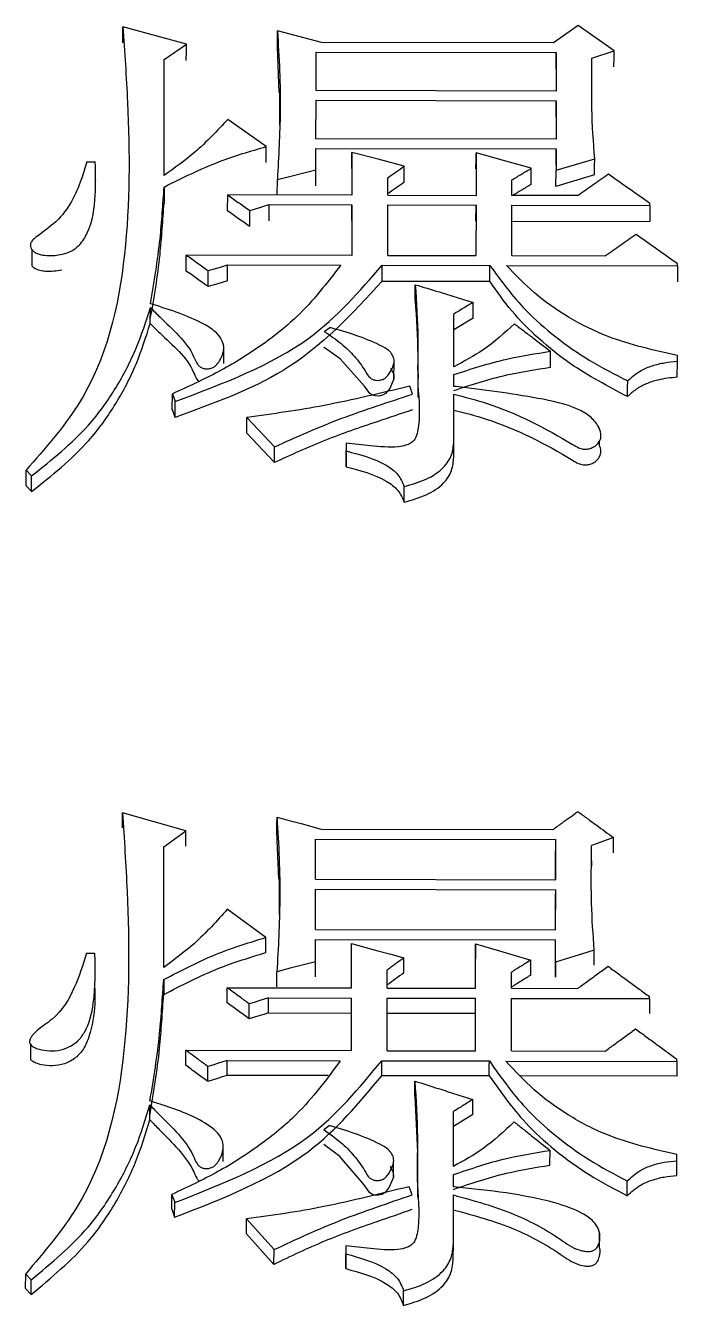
# Model space of a CAD drawing. Header units: millimetres. Extents: x 2451 to 4400, y 944 to 2322.
# Drawn here: x 2895.2 to 2897.75, y 2077.6 to 2082.62 of the extents above; entities that cross this region are included whole.
import ezdxf

# ---------------------------------------------------------------- set-up
doc = ezdxf.new("R2010")
doc.units = ezdxf.units.MM

msp = doc.modelspace()

# ---------------------------------------------------------------- linework, layer by layer
at = {"color": 7, "linetype": 'Continuous', "lineweight": 25}
for p, q in [((2895.5786, 2082.5493), (2895.5788, 2082.6132)), ((2895.8277, 2082.5448), (2895.5789, 2082.6132)), ((2896.3577, 2082.5514), (2896.1847, 2082.597)), ((2897.3637, 2082.6174), (2897.2664, 2082.5497)), ((2897.5043, 2082.5191), (2897.3637, 2082.6174)), ((2895.7411, 2082.4846), (2895.8277, 2082.5448)), ((2897.2664, 2082.5497), (2896.3577, 2082.5514)), ((2896.1915, 2082.3552), (2896.1844, 2082.5331)), ((2896.336, 2082.3626), (2896.3361, 2082.5137)), ((2896.3361, 2082.5137), (2897.2772, 2082.512)), ((2897.2772, 2082.512), (2897.2771, 2082.3609)), ((2897.4178, 2082.4891), (2897.5043, 2082.5191)), ((2895.7409, 2082.0303), (2895.7411, 2082.4846)), ((2896.1931, 2082.3563), (2896.1932, 2082.2277)), ((2897.2771, 2082.3609), (2896.336, 2082.3626)), ((2896.3359, 2082.1734), (2896.336, 2082.3248)), ((2896.336, 2082.3248), (2897.2771, 2082.3231)), ((2897.2771, 2082.3231), (2897.277, 2082.1716)), ((2896.1412, 2082.1434), (2895.9898, 2082.2498)), ((2897.277, 2082.1716), (2896.3359, 2082.1734)), ((2896.3359, 2082.1354), (2897.277, 2082.1337)), ((2896.3359, 2082.0519), (2896.3359, 2082.1354)), ((2896.4765, 2082.12), (2896.4764, 2081.9529)), ((2896.9633, 2082.1191), (2896.9632, 2081.952)), ((2897.277, 2082.1337), (2897.277, 2082.0502)), ((2897.277, 2082.0502), (2897.4284, 2082.0955)), ((2895.438, 2082.084), (2895.4705, 2082.0839)), ((2896.1844, 2082.0142), (2896.3359, 2082.0519)), ((2897.2767, 2081.9871), (2897.277, 2082.0502)), ((2895.4723, 2082.0093), (2895.4723, 2082.0096)), ((2896.1842, 2081.9534), (2896.1844, 2082.0142)), ((2896.6171, 2081.9526), (2896.6171, 2082.021)), ((2897.1038, 2081.9517), (2897.1039, 2082.0126)), ((2897.4282, 2082.0323), (2897.2767, 2081.9871)), ((2895.7409, 2081.9847), (2895.7406, 2081.9216)), ((2895.9894, 2081.8908), (2895.9897, 2081.9538)), ((2896.4764, 2081.9529), (2895.9897, 2081.9538)), ((2896.6171, 2081.9526), (2896.9632, 2081.952)), ((2897.3635, 2081.9513), (2897.1038, 2081.9517)), ((2896.0759, 2081.8299), (2896.0762, 2081.8928)), ((2896.1517, 2081.8525), (2896.1519, 2081.9155)), ((2896.1519, 2081.9155), (2896.4764, 2081.9149)), ((2896.4762, 2081.8519), (2896.4764, 2081.9149)), ((2896.4764, 2081.9149), (2896.4763, 2081.7168)), ((2896.617, 2081.9146), (2896.9632, 2081.914)), ((2896.617, 2081.7165), (2896.617, 2081.9146)), ((2896.963, 2081.851), (2896.9632, 2081.914)), ((2896.9632, 2081.914), (2896.9631, 2081.7159)), ((2897.1037, 2081.7156), (2897.1038, 2081.9137)), ((2897.1038, 2081.9137), (2897.6447, 2081.9127)), ((2897.6447, 2081.9127), (2897.6444, 2081.8498)), ((2897.6447, 2081.9127), (2897.6447, 2081.9203)), ((2897.1036, 2081.8508), (2897.6444, 2081.8498)), ((2895.2224, 2081.7393), (2895.2222, 2081.6762)), ((2895.827, 2081.6553), (2895.8273, 2081.718)), ((2896.4763, 2081.7168), (2895.8273, 2081.718)), ((2896.617, 2081.7165), (2896.9631, 2081.7159)), ((2897.1037, 2081.7156), (2897.4715, 2081.715)), ((2895.9136, 2081.5942), (2895.9138, 2081.6568)), ((2895.9893, 2081.6169), (2895.9895, 2081.6795)), ((2895.9895, 2081.6795), (2896.433, 2081.6787)), ((2896.5951, 2081.6158), (2896.5953, 2081.6784)), ((2896.5953, 2081.6784), (2897.0172, 2081.6776)), ((2897.0821, 2081.6775), (2897.7527, 2081.6763)), ((2897.7527, 2081.6763), (2897.7525, 2081.6136)), ((2897.7527, 2081.6763), (2897.7528, 2081.6839)), ((2896.5951, 2081.6158), (2897.0169, 2081.615)), ((2895.6863, 2081.4496), (2895.6866, 2081.512)), ((2896.8764, 2081.28), (2896.8765, 2081.4868)), ((2896.952, 2081.4701), (2896.8762, 2081.4245)), ((2896.3681, 2081.4189), (2896.3897, 2081.4342)), ((2895.9741, 2081.2927), (2895.9744, 2081.3552)), ((2897.2548, 2081.2784), (2897.255, 2081.3406)), ((2896.6416, 2081.2343), (2896.6419, 2081.2968)), ((2897.7523, 2081.2392), (2897.7526, 2081.3014)), ((2897.7526, 2081.3014), (2897.7526, 2081.3244)), ((2896.8763, 2081.2032), (2896.8763, 2081.2493)), ((2896.714, 2081.1727), (2896.7032, 2081.2035)), ((2895.7727, 2081.1125), (2895.7729, 2081.1745)), ((2895.7835, 2081.0818), (2895.7837, 2081.1438)), ((2896.8762, 2080.9878), (2896.8763, 2081.1725)), ((2896.065, 2081.0817), (2896.1731, 2080.966)), ((2897.4471, 2081.0325), (2897.4471, 2081.0368)), ((2896.1728, 2080.9043), (2896.0647, 2081.0198)), ((2896.876, 2080.9261), (2896.8762, 2080.9878)), ((2897.4469, 2080.9746), (2897.4469, 2080.9895)), ((2896.1728, 2080.9043), (2896.1731, 2080.966)), ((2896.4543, 2080.9808), (2896.4541, 2080.9191)), ((2896.4541, 2080.8884), (2896.4543, 2080.9501)), ((2896.4543, 2080.9808), (2896.4543, 2080.9501)), ((2896.4541, 2080.9191), (2896.4541, 2080.8884)), ((2895.1994, 2080.8136), (2895.1996, 2080.8751)), ((2895.1995, 2080.8753), (2895.2211, 2080.8521)), ((2895.2208, 2080.7905), (2895.2211, 2080.8521)), ((2895.2208, 2080.7905), (2895.1992, 2080.8137)), ((2895.5771, 2079.4721), (2895.5773, 2079.5319)), ((2895.8261, 2079.4608), (2895.5774, 2079.5319)), ((2895.7396, 2079.3981), (2895.8261, 2079.4608)), ((2896.1901, 2079.2717), (2896.1829, 2079.4553)), ((2896.3344, 2079.2712), (2896.3345, 2079.4285)), ((2896.3345, 2079.4285), (2897.2756, 2079.4267)), ((2896.3562, 2079.4677), (2897.2648, 2079.466)), ((2895.7393, 2078.9254), (2895.7396, 2079.3981)), ((2897.2755, 2079.2695), (2897.2756, 2079.4267)), ((2897.2753, 2079.2695), (2897.2754, 2079.367)), ((2897.416, 2079.3432), (2897.4158, 2079.3229)), ((2897.416, 2079.3432), (2897.4161, 2079.3591)), ((2896.192, 2079.2731), (2896.1916, 2079.1335)), ((2896.3343, 2079.0743), (2896.3344, 2079.2319)), ((2896.3344, 2079.2712), (2897.2755, 2079.2695)), ((2896.3344, 2079.2319), (2897.2755, 2079.2302)), ((2897.2754, 2079.0726), (2897.2755, 2079.2302)), ((2896.1396, 2079.0431), (2895.9882, 2079.1538)), ((2897.2752, 2079.0726), (2897.2753, 2079.1707)), ((2896.3342, 2078.948), (2896.3343, 2079.0348)), ((2896.3343, 2079.0743), (2897.2754, 2079.0726)), ((2896.3343, 2079.0348), (2897.2754, 2079.0331)), ((2897.2753, 2078.9463), (2897.2754, 2079.0331)), ((2895.4364, 2078.9812), (2895.4689, 2078.9812)), ((2896.4748, 2078.845), (2896.4749, 2079.0188)), ((2896.9617, 2079.0179), (2896.9614, 2078.9587)), ((2896.9616, 2078.8441), (2896.9617, 2079.0179)), ((2897.4266, 2078.9342), (2897.4268, 2078.9934)), ((2896.4746, 2078.845), (2896.4747, 2078.9596)), ((2896.9614, 2078.8441), (2896.9614, 2078.9587)), ((2897.2751, 2078.8872), (2897.2752, 2078.9739)), ((2897.2753, 2078.9463), (2897.2751, 2078.8872)), ((2895.4707, 2078.9027), (2895.4707, 2078.9031)), ((2895.7393, 2078.878), (2895.739, 2078.819)), ((2896.1825, 2078.8497), (2896.1828, 2078.9088)), ((2896.6154, 2078.8447), (2896.6155, 2078.9159)), ((2897.1022, 2078.8438), (2897.1022, 2078.9071)), ((2895.9878, 2078.7869), (2895.988, 2078.8459)), ((2895.988, 2078.8459), (2896.4748, 2078.845)), ((2896.6154, 2078.8447), (2896.9616, 2078.8441)), ((2897.1022, 2078.8438), (2897.3618, 2078.8433)), ((2896.0743, 2078.7235), (2896.0745, 2078.7824)), ((2896.15, 2078.7471), (2896.1503, 2078.806)), ((2896.1503, 2078.806), (2896.4748, 2078.8054)), ((2896.4745, 2078.7465), (2896.4748, 2078.8054)), ((2896.4747, 2078.5995), (2896.4748, 2078.8054)), ((2896.6153, 2078.5992), (2896.6154, 2078.8052)), ((2896.6154, 2078.8052), (2896.9616, 2078.8045)), ((2896.9613, 2078.7456), (2896.9616, 2078.8045)), ((2896.9614, 2078.5986), (2896.9616, 2078.8045)), ((2897.1021, 2078.5983), (2897.1022, 2078.8043)), ((2897.1022, 2078.8043), (2897.643, 2078.8033)), ((2897.643, 2078.8033), (2897.6428, 2078.7444)), ((2897.643, 2078.8033), (2897.6431, 2078.8112)), ((2896.15, 2078.7471), (2896.4745, 2078.7465)), ((2896.4745, 2078.5995), (2896.4745, 2078.7465)), ((2896.6152, 2078.7463), (2896.9613, 2078.7456)), ((2896.9612, 2078.5986), (2896.9613, 2078.7456)), ((2895.2169, 2078.624), (2895.2166, 2078.565)), ((2895.8254, 2078.542), (2895.8256, 2078.6006)), ((2895.8256, 2078.6006), (2896.4747, 2078.5995)), ((2896.6153, 2078.5992), (2896.9614, 2078.5986)), ((2897.1021, 2078.5983), (2897.4699, 2078.5976)), ((2895.9119, 2078.4785), (2895.9121, 2078.537)), ((2895.9876, 2078.5021), (2895.9879, 2078.5607)), ((2895.9879, 2078.5607), (2896.4313, 2078.5599)), ((2896.5934, 2078.501), (2896.5936, 2078.5596)), ((2896.5936, 2078.5596), (2897.0155, 2078.5588)), ((2897.0804, 2078.5587), (2897.7511, 2078.5574)), ((2897.7511, 2078.5574), (2897.7508, 2078.4989)), ((2897.7511, 2078.5574), (2897.7511, 2078.5654)), ((2896.3833, 2078.5014), (2895.9876, 2078.5021)), ((2897.0153, 2078.5002), (2896.5934, 2078.501)), ((2897.7508, 2078.4989), (2897.1381, 2078.5)), ((2895.6846, 2078.3282), (2895.6849, 2078.3865)), ((2896.9503, 2078.3496), (2896.8745, 2078.3021)), ((2896.8746, 2078.1455), (2896.8748, 2078.3604)), ((2896.3664, 2078.2898), (2896.388, 2078.3057)), ((2895.9724, 2078.165), (2895.9726, 2078.2235)), ((2897.2531, 2078.1503), (2897.2533, 2078.2085)), ((2897.7508, 2078.1677), (2897.7509, 2078.1917)), ((2896.6399, 2078.1045), (2896.6401, 2078.1629)), ((2897.7506, 2078.1097), (2897.7508, 2078.1677)), ((2896.8746, 2078.0656), (2896.8746, 2078.1135)), ((2897.5558, 2078.0304), (2897.5561, 2078.0884)), ((2895.7709, 2077.9779), (2895.7712, 2078.0358)), ((2896.7123, 2078.034), (2896.7015, 2078.066)), ((2896.8744, 2077.8419), (2896.8746, 2078.0335)), ((2895.7817, 2077.946), (2895.782, 2078.0039)), ((2896.0632, 2077.9394), (2896.1713, 2077.8192)), ((2896.1711, 2077.7616), (2896.063, 2077.8816)), ((2897.447, 2077.8273), (2897.4473, 2077.8853)), ((2896.4526, 2077.8346), (2896.4523, 2077.777)), ((2896.4526, 2077.8346), (2896.4525, 2077.8027)), ((2896.8742, 2077.7843), (2896.8744, 2077.8419)), ((2896.1711, 2077.7616), (2896.1713, 2077.8192)), ((2896.4523, 2077.7451), (2896.4525, 2077.8027)), ((2896.4523, 2077.777), (2896.4523, 2077.7451)), ((2895.1976, 2077.6673), (2895.1978, 2077.7248)), ((2895.1977, 2077.7249), (2895.2193, 2077.7009)), ((2895.219, 2077.6434), (2895.2193, 2077.7009)), ((2895.219, 2077.6434), (2895.1974, 2077.6674))]:
    msp.add_line(p, q, dxfattribs=at)
at = {"color": 7, "linetype": 'Continuous', "lineweight": 25, "flags": 128}
for points in [[(2896.1844, 2082.5331), (2896.1845, 2082.5689), (2896.1847, 2082.597)], [(2895.8274, 2082.4811), (2895.8276, 2082.5168), (2895.8277, 2082.5448)], [(2897.2769, 2082.4483), (2897.2771, 2082.484), (2897.2772, 2082.512)], [(2897.5041, 2082.4554), (2897.5042, 2082.4911), (2897.5043, 2082.5191)], [(2897.2768, 2082.2597), (2897.277, 2082.2952), (2897.2771, 2082.3231)], [(2896.1409, 2082.0802), (2896.1411, 2082.1118), (2896.1412, 2082.1434)], [(2896.4763, 2082.0568), (2896.4764, 2082.0922), (2896.4765, 2082.12)], [(2896.682, 2082.0665), (2896.5793, 2082.0933), (2896.4765, 2082.12)], [(2896.963, 2082.0559), (2896.9632, 2082.0913), (2896.9633, 2082.1191)], [(2897.1796, 2082.058), (2897.0714, 2082.0886), (2896.9633, 2082.1191)], [(2897.2768, 2082.0705), (2897.2769, 2082.1059), (2897.277, 2082.1337)], [(2897.4282, 2082.0323), (2897.4283, 2082.0677), (2897.4284, 2082.0955)], [(2896.3356, 2081.9888), (2896.3357, 2082.0242), (2896.3359, 2082.0519)], [(2896.6818, 2082.0034), (2896.6819, 2082.0387), (2896.682, 2082.0665)], [(2897.1794, 2081.9949), (2897.1795, 2082.0302), (2897.1796, 2082.058)], [(2896.0762, 2081.8928), (2896.0951, 2081.8984), (2896.1235, 2081.907), (2896.1519, 2081.9155)], [(2895.9138, 2081.6568), (2895.9327, 2081.6625), (2895.9611, 2081.671), (2895.9895, 2081.6795)], [(2897.0169, 2081.615), (2897.017, 2081.6358), (2897.0171, 2081.6567), (2897.0172, 2081.6776)], [(2895.9893, 2081.6169), (2895.9514, 2081.6055), (2895.9136, 2081.5942)], [(2896.7248, 2081.5393), (2896.7249, 2081.5705), (2896.7251, 2081.6018)], [(2896.952, 2081.4701), (2896.9521, 2081.5051), (2896.9522, 2081.5326)], [(2896.6278, 2081.2741), (2896.6406, 2081.2508), (2896.6414, 2081.233), (2896.6249, 2081.1951), (2896.6087, 2081.175), (2896.5967, 2081.1682), (2896.5825, 2081.165), (2896.5674, 2081.1656), (2896.5561, 2081.1693), (2896.547, 2081.1756), (2896.5264, 2081.2044), (2896.4306, 2081.3116), (2896.3685, 2081.3562), (2896.3678, 2081.3566), (2896.3678, 2081.3566)], [(2897.5576, 2081.1629), (2897.5577, 2081.18), (2897.5577, 2081.1971), (2897.5578, 2081.225)], [(2896.0647, 2081.0198), (2896.0649, 2081.0545), (2896.065, 2081.0817)], [(2896.6812, 2080.7493), (2896.6812, 2080.7667), (2896.6813, 2080.784), (2896.6814, 2080.8108)], [(2896.1829, 2079.4553), (2896.183, 2079.4888), (2896.1831, 2079.5151)], [(2896.1831, 2079.5151), (2896.2305, 2079.5021), (2896.2778, 2079.4892), (2896.3562, 2079.4677)], [(2895.8259, 2079.4011), (2895.826, 2079.4345), (2895.8261, 2079.4608)], [(2897.5028, 2079.4342), (2897.4812, 2079.4264), (2897.4595, 2079.4185), (2897.4379, 2079.4107), (2897.4162, 2079.4029)], [(2897.5025, 2079.3745), (2897.5027, 2079.4079), (2897.5028, 2079.4342)], [(2897.2754, 2079.367), (2897.2755, 2079.4005), (2897.2756, 2079.4267)], [(2897.2753, 2079.1707), (2897.2754, 2079.204), (2897.2755, 2079.2302)], [(2896.1393, 2078.9839), (2896.1395, 2079.0135), (2896.1396, 2079.0431)], [(2897.2752, 2078.9739), (2897.2753, 2079.0071), (2897.2754, 2079.0331)], [(2896.4747, 2078.9596), (2896.4748, 2078.9928), (2896.4749, 2079.0188)], [(2896.4749, 2079.0188), (2896.5777, 2078.991), (2896.629, 2078.9771), (2896.6804, 2078.9631)], [(2896.9617, 2079.0179), (2897.0557, 2078.9903), (2897.1168, 2078.9723), (2897.178, 2078.9543)], [(2897.4268, 2078.9934), (2897.3802, 2078.9789), (2897.3336, 2078.9644), (2897.2753, 2078.9463)], [(2896.3342, 2078.948), (2896.2867, 2078.9357), (2896.2347, 2078.9222), (2896.1828, 2078.9088)], [(2896.334, 2078.8889), (2896.3341, 2078.922), (2896.3342, 2078.948)], [(2896.6802, 2078.904), (2896.6803, 2078.9371), (2896.6804, 2078.9631)], [(2897.1778, 2078.8952), (2897.1779, 2078.9283), (2897.178, 2078.9543)], [(2896.1503, 2078.806), (2896.1124, 2078.7942), (2896.0935, 2078.7883), (2896.0745, 2078.7824)], [(2896.15, 2078.7471), (2896.1311, 2078.7412), (2896.1121, 2078.7353), (2896.0743, 2078.7235)], [(2895.9879, 2078.5607), (2895.95, 2078.5488), (2895.9311, 2078.5429), (2895.9121, 2078.537)], [(2897.0153, 2078.5002), (2897.0154, 2078.5197), (2897.0154, 2078.5392), (2897.0155, 2078.5588)], [(2895.9876, 2078.5021), (2895.9687, 2078.4962), (2895.9497, 2078.4903), (2895.9119, 2078.4785)], [(2896.7231, 2078.4215), (2896.7233, 2078.4507), (2896.7234, 2078.4799)], [(2896.9503, 2078.3496), (2896.9504, 2078.3823), (2896.9505, 2078.408)], [(2896.6261, 2078.1459), (2896.6389, 2078.1216), (2896.6397, 2078.1032), (2896.6231, 2078.0637), (2896.607, 2078.0428), (2896.595, 2078.0358), (2896.5808, 2078.0324), (2896.5656, 2078.0331), (2896.5544, 2078.0369), (2896.5452, 2078.0435), (2896.5247, 2078.0734), (2896.4288, 2078.1848), (2896.3668, 2078.2311), (2896.3661, 2078.2316), (2896.3661, 2078.2316)], [(2896.063, 2077.8816), (2896.0631, 2077.914), (2896.0632, 2077.9394)], [(2896.6794, 2077.6007), (2896.6794, 2077.6169), (2896.6795, 2077.6332), (2896.6796, 2077.6581)]]:
    msp.add_lwpolyline(points, dxfattribs=at)
at = {"color": 7, "linetype": 'Continuous', "lineweight": 25}
for points, knots in [([(2895.5788, 2082.6131), (2895.5855, 2082.5144), (2895.6057, 2082.2185), (2895.608, 2081.7214), (2895.4943, 2081.2093), (2895.2726, 2080.9579), (2895.1996, 2080.8752)], [0, 0, 0, 0, 0.166223, 0.49841, 0.83499, 1, 1, 1, 1]), ([(2896.1847, 2082.597), (2896.1878, 2082.5445), (2896.1942, 2082.4397), (2896.1974, 2082.2454), (2896.1894, 2082.1035), (2896.1844, 2082.0142)], [0, 0, 0, 0, 0.2709567, 0.5419545, 1, 1, 1, 1]), ([(2897.4284, 2082.0955), (2897.4237, 2082.1611), (2897.4165, 2082.2596), (2897.4166, 2082.3908), (2897.4174, 2082.4563), (2897.4178, 2082.4891)], [0, 0, 0, 0, 0.499448, 0.749701, 1, 1, 1, 1]), ([(2895.9898, 2082.2498), (2895.9488, 2082.2055), (2895.8751, 2082.126), (2895.7821, 2082.0597), (2895.7409, 2082.0303)], [0, 0, 0, 0, 0.556386, 1, 1, 1, 1]), ([(2895.7409, 2081.9847), (2895.8115, 2082.0201), (2895.9381, 2082.0836), (2896.0789, 2082.1251), (2896.1412, 2082.1434)], [0, 0, 0, 0, 0.5578886, 1, 1, 1, 1]), ([(2895.438, 2082.084), (2895.431, 2082.0609), (2895.4062, 2081.9792), (2895.3533, 2081.8693), (2895.2622, 2081.8063), (2895.2274, 2081.7797), (2895.218, 2081.768), (2895.2153, 2081.7564), (2895.2176, 2081.7458), (2895.2242, 2081.7357), (2895.2353, 2081.7267), (2895.2544, 2081.7188), (2895.291, 2081.7145), (2895.3357, 2081.718), (2895.3799, 2081.7332), (2895.4152, 2081.7618), (2895.4595, 2081.8334), (2895.4732, 2081.9464), (2895.4721, 2082.0397), (2895.4705, 2082.0835), (2895.4705, 2082.0839)], [0, 0, 0, 0, 0.080163, 0.283303, 0.376891, 0.395163, 0.410604, 0.422184, 0.433748, 0.44595, 0.459623, 0.474758, 0.501541, 0.554648, 0.589883, 0.62515, 0.685174, 0.852774, 0.998557, 1, 1, 1, 1]), ([(2896.6171, 2082.021), (2896.6279, 2082.0286), (2896.6496, 2082.0438), (2896.6712, 2082.0589), (2896.682, 2082.0665)], [0, 0, 0, 0, 0.500003, 1, 1, 1, 1]), ([(2897.1039, 2082.0126), (2897.1165, 2082.0201), (2897.1417, 2082.0353), (2897.167, 2082.0504), (2897.1796, 2082.058)], [0, 0, 0, 0, 0.500003, 1, 1, 1, 1]), ([(2896.6818, 2082.0034), (2896.6709, 2081.9958), (2896.6494, 2081.9807), (2896.6278, 2081.9656), (2896.6171, 2081.9581)], [0, 0, 0, 0, 0.501689, 1, 1, 1, 1]), ([(2897.1794, 2081.9949), (2897.1667, 2081.9873), (2897.1427, 2081.9729), (2897.1188, 2081.9586), (2897.1074, 2081.9517)], [0, 0, 0, 0, 0.526127, 1, 1, 1, 1]), ([(2897.4825, 2082.0346), (2897.4626, 2082.0208), (2897.423, 2081.993), (2897.3833, 2081.9652), (2897.3635, 2081.9513)], [0, 0, 0, 0, 0.500001, 1, 1, 1, 1]), ([(2897.6447, 2081.9203), (2897.6177, 2081.9394), (2897.5636, 2081.9775), (2897.5095, 2082.0156), (2897.4825, 2082.0346)], [0, 0, 0, 0, 0.500002, 1, 1, 1, 1]), ([(2895.6866, 2081.5273), (2895.7012, 2081.612), (2895.7217, 2081.7305), (2895.7332, 2081.8833), (2895.7383, 2081.9509), (2895.7409, 2081.9847)], [0, 0, 0, 0, 0.556742, 0.778364, 1, 1, 1, 1]), ([(2895.9897, 2081.9538), (2896.0041, 2081.9436), (2896.0329, 2081.9233), (2896.0618, 2081.9029), (2896.0762, 2081.8928)], [0, 0, 0, 0, 0.500001, 1, 1, 1, 1]), ([(2895.6863, 2081.4648), (2895.701, 2081.5496), (2895.7215, 2081.6679), (2895.7329, 2081.8205), (2895.7381, 2081.8879), (2895.7406, 2081.9216)], [0, 0, 0, 0, 0.557466, 0.778726, 1, 1, 1, 1]), ([(2896.0759, 2081.8299), (2896.0615, 2081.84), (2896.0327, 2081.8603), (2896.0038, 2081.8806), (2895.9894, 2081.8908)], [0, 0, 0, 0, 0.500001, 1, 1, 1, 1]), ([(2897.5905, 2081.7986), (2897.5707, 2081.7847), (2897.531, 2081.7568), (2897.4914, 2081.7289), (2897.4715, 2081.715)], [0, 0, 0, 0, 0.5000012, 1, 1, 1, 1]), ([(2897.7528, 2081.6839), (2897.7257, 2081.703), (2897.6716, 2081.7413), (2897.6176, 2081.7795), (2897.5905, 2081.7986)], [0, 0, 0, 0, 0.500002, 1, 1, 1, 1]), ([(2895.8273, 2081.718), (2895.8417, 2081.7078), (2895.8705, 2081.6874), (2895.8994, 2081.667), (2895.9138, 2081.6568)], [0, 0, 0, 0, 0.500001, 1, 1, 1, 1]), ([(2895.3393, 2081.6584), (2895.3182, 2081.6555), (2895.2896, 2081.6516), (2895.2531, 2081.6566), (2895.2348, 2081.6643), (2895.2243, 2081.6718), (2895.2223, 2081.6761), (2895.2222, 2081.6762)], [0, 0, 0, 0, 0.503913, 0.681951, 0.861871, 0.995799, 1, 1, 1, 1]), ([(2896.433, 2081.6787), (2896.3794, 2081.6088), (2896.2905, 2081.4928), (2896.1189, 2081.358), (2895.9551, 2081.2567), (2895.8339, 2081.202), (2895.7729, 2081.1745)], [0, 0, 0, 0, 0.333002, 0.552476, 0.774971, 1, 1, 1, 1]), ([(2895.7837, 2081.1438), (2895.9722, 2081.2147), (2896.3038, 2081.3395), (2896.5074, 2081.5763), (2896.5953, 2081.6784)], [0, 0, 0, 0, 0.568507, 1, 1, 1, 1]), ([(2895.9136, 2081.5942), (2895.8991, 2081.6044), (2895.8703, 2081.6247), (2895.8415, 2081.6451), (2895.827, 2081.6553)], [0, 0, 0, 0, 0.500001, 1, 1, 1, 1]), ([(2897.0172, 2081.6776), (2897.0617, 2081.617), (2897.1355, 2081.5166), (2897.274, 2081.3951), (2897.4071, 2081.3018), (2897.5074, 2081.2507), (2897.5578, 2081.225)], [0, 0, 0, 0, 0.333809, 0.553089, 0.775219, 1, 1, 1, 1]), ([(2897.7526, 2081.3244), (2897.6597, 2081.345), (2897.5077, 2081.3787), (2897.3236, 2081.4713), (2897.1888, 2081.5658), (2897.1175, 2081.6405), (2897.0821, 2081.6775)], [0, 0, 0, 0, 0.347456, 0.568585, 0.785979, 1, 1, 1, 1]), ([(2896.5951, 2081.6158), (2896.4776, 2081.4877), (2896.2643, 2081.2551), (2895.9326, 2081.1356), (2895.7835, 2081.0818)], [0, 0, 0, 0, 0.550322, 1, 1, 1, 1]), ([(2896.7251, 2081.6018), (2896.7299, 2081.5311), (2896.7388, 2081.4001), (2896.7302, 2081.2082), (2896.7483, 2081.0762), (2896.7276, 2081.0001), (2896.7114, 2080.9822), (2896.689, 2080.9711), (2896.6343, 2080.9615), (2896.5538, 2080.9702), (2896.4861, 2080.9774), (2896.4543, 2080.9808)], [0, 0, 0, 0, 0.256996, 0.476113, 0.695225, 0.73204, 0.752365, 0.772764, 0.805765, 0.908922, 1, 1, 1, 1]), ([(2896.7251, 2081.6018), (2896.7561, 2081.5923), (2896.8095, 2081.5761), (2896.8852, 2081.553), (2896.9299, 2081.5394), (2896.9522, 2081.5326)], [0, 0, 0, 0, 0.410416, 0.705208, 1, 1, 1, 1]), ([(2897.5576, 2081.1629), (2897.4807, 2081.2036), (2897.3547, 2081.2701), (2897.2079, 2081.3881), (2897.1008, 2081.4965), (2897.0448, 2081.5756), (2897.0169, 2081.615)], [0, 0, 0, 0, 0.346062, 0.56664, 0.784508, 1, 1, 1, 1]), ([(2896.7248, 2081.5393), (2896.7291, 2081.4686), (2896.7367, 2081.3422), (2896.7358, 2081.2153), (2896.7355, 2081.1593)], [0, 0, 0, 0, 0.559458, 1, 1, 1, 1]), ([(2895.2211, 2080.8521), (2895.3004, 2080.9157), (2895.4302, 2081.0197), (2895.5546, 2081.196), (2895.6352, 2081.351), (2895.6695, 2081.4584), (2895.6866, 2081.512)], [0, 0, 0, 0, 0.345608, 0.56562, 0.783503, 1, 1, 1, 1]), ([(2895.6866, 2081.512), (2895.6987, 2081.4998), (2895.7594, 2081.4387), (2895.8388, 2081.3705), (2895.8663, 2081.2959), (2895.8796, 2081.2801), (2895.8914, 2081.2741), (2895.9049, 2081.2716), (2895.9189, 2081.2724), (2895.9326, 2081.2768), (2895.9469, 2081.2871), (2895.9637, 2081.3119), (2895.9779, 2081.3448), (2895.9701, 2081.3834), (2895.9447, 2081.4178), (2895.8568, 2081.4738), (2895.7625, 2081.5032), (2895.6902, 2081.5261), (2895.6866, 2081.5273)], [0, 0, 0, 0, 0.066062, 0.330701, 0.377854, 0.393632, 0.409569, 0.423612, 0.439068, 0.455666, 0.47207, 0.502865, 0.57441, 0.614854, 0.665568, 0.739884, 0.987043, 1, 1, 1, 1]), ([(2896.9522, 2081.5326), (2896.9459, 2081.5288), (2896.9333, 2081.5212), (2896.9143, 2081.5097), (2896.8954, 2081.4983), (2896.8828, 2081.4907), (2896.8765, 2081.4868)], [0, 0, 0, 0, 0.25, 0.5, 0.75, 1, 1, 1, 1]), ([(2895.2208, 2080.7905), (2895.3001, 2080.854), (2895.4299, 2080.9579), (2895.5544, 2081.134), (2895.635, 2081.2888), (2895.6692, 2081.3961), (2895.6863, 2081.4496)], [0, 0, 0, 0, 0.345691, 0.565702, 0.783554, 1, 1, 1, 1]), ([(2895.6863, 2081.4496), (2895.6985, 2081.4374), (2895.7591, 2081.3762), (2895.8408, 2081.3097), (2895.8644, 2081.2352), (2895.8741, 2081.2249), (2895.8755, 2081.2234)], [0, 0, 0, 0, 0.171678, 0.859419, 0.979195, 1, 1, 1, 1]), ([(2897.1144, 2081.4481), (2897.0753, 2081.4127), (2897.0048, 2081.3489), (2896.9159, 2081.3012), (2896.8764, 2081.28)], [0, 0, 0, 0, 0.555111, 1, 1, 1, 1]), ([(2897.1144, 2081.4481), (2897.1263, 2081.439), (2897.1502, 2081.4208), (2897.1971, 2081.3849), (2897.232, 2081.3582), (2897.255, 2081.3406)], [0, 0, 0, 0, 0.254578, 0.509156, 1, 1, 1, 1]), ([(2896.3681, 2081.4189), (2896.3909, 2081.4034), (2896.4346, 2081.3736), (2896.4883, 2081.321), (2896.5233, 2081.2748), (2896.541, 2081.2407), (2896.5587, 2081.2295), (2896.5712, 2081.2266), (2896.5848, 2081.2267), (2896.5987, 2081.2301), (2896.6129, 2081.239), (2896.6271, 2081.2589), (2896.6398, 2081.282), (2896.6437, 2081.3078), (2896.636, 2081.3271), (2896.6189, 2081.3477), (2896.5696, 2081.3742), (2896.4923, 2081.4046), (2896.4241, 2081.4243), (2896.3897, 2081.4342)], [0, 0, 0, 0, 0.117405, 0.224509, 0.331508, 0.385093, 0.401497, 0.417938, 0.434588, 0.453949, 0.473457, 0.503443, 0.565755, 0.597796, 0.629831, 0.663694, 0.717988, 0.857978, 1, 1, 1, 1]), ([(2896.8763, 2081.2493), (2896.9448, 2081.2716), (2897.0674, 2081.3115), (2897.1975, 2081.3317), (2897.255, 2081.3406)], [0, 0, 0, 0, 0.55855, 1, 1, 1, 1]), ([(2897.5578, 2081.225), (2897.5744, 2081.2397), (2897.6019, 2081.2643), (2897.6543, 2081.285), (2897.7022, 2081.2972), (2897.7357, 2081.3), (2897.7526, 2081.3014)], [0, 0, 0, 0, 0.330678, 0.550991, 0.77457, 1, 1, 1, 1]), ([(2896.8761, 2081.1872), (2896.9446, 2081.2095), (2897.0671, 2081.2494), (2897.1973, 2081.2695), (2897.2548, 2081.2784)], [0, 0, 0, 0, 0.5585264, 1, 1, 1, 1]), ([(2897.7523, 2081.2392), (2897.7264, 2081.2366), (2897.6839, 2081.2323), (2897.6293, 2081.214), (2897.5885, 2081.1921), (2897.5678, 2081.1726), (2897.5576, 2081.1629)], [0, 0, 0, 0, 0.347151, 0.569168, 0.786857, 1, 1, 1, 1]), ([(2896.7032, 2081.2035), (2896.6476, 2081.1904), (2896.5364, 2081.1641), (2896.3254, 2081.117), (2896.1665, 2081.0955), (2896.065, 2081.0817)], [0, 0, 0, 0, 0.26507, 0.530167, 1, 1, 1, 1]), ([(2896.8763, 2081.1725), (2896.9189, 2081.1614), (2897.087, 2081.1178), (2897.2447, 2081.035), (2897.362, 2080.9633), (2897.3822, 2080.957), (2897.3996, 2080.9568), (2897.4158, 2080.961), (2897.4314, 2080.9694), (2897.4452, 2080.9826), (2897.4532, 2080.9997), (2897.4533, 2081.0223), (2897.4412, 2081.0525), (2897.4118, 2081.0869), (2897.3346, 2081.1315), (2897.1535, 2081.1679), (2896.99, 2081.1905), (2896.8794, 2081.2028), (2896.8763, 2081.2032)], [0, 0, 0, 0, 0.0991642, 0.3918208, 0.4130453, 0.4271989, 0.439103, 0.4509669, 0.4644718, 0.4806037, 0.4982371, 0.5146983, 0.5433978, 0.586335, 0.6292656, 0.7524944, 0.9931053, 1, 1, 1, 1]), ([(2895.7729, 2081.1745), (2895.7747, 2081.1694), (2895.7783, 2081.1591), (2895.7819, 2081.1489), (2895.7837, 2081.1438)], [0, 0, 0, 0, 0.500636, 1, 1, 1, 1]), ([(2896.1731, 2080.966), (2896.2602, 2081.005), (2896.391, 2081.0636), (2896.5751, 2081.1267), (2896.6677, 2081.1574), (2896.714, 2081.1727)], [0, 0, 0, 0, 0.499014, 0.749447, 1, 1, 1, 1]), ([(2895.7835, 2081.0818), (2895.7817, 2081.0869), (2895.7781, 2081.0972), (2895.7745, 2081.1074), (2895.7727, 2081.1125)], [0, 0, 0, 0, 0.499364, 1, 1, 1, 1]), ([(2896.7138, 2081.1108), (2896.6678, 2081.0955), (2896.5526, 2081.0573), (2896.3683, 2080.9942), (2896.2381, 2080.9343), (2896.1728, 2080.9043)], [0, 0, 0, 0, 0.248794, 0.623464, 1, 1, 1, 1]), ([(2896.8761, 2081.1105), (2896.9186, 2081.0995), (2897.0868, 2081.0559), (2897.2444, 2080.9731), (2897.3618, 2080.9016), (2897.382, 2080.8953), (2897.3995, 2080.8951), (2897.4157, 2080.8993), (2897.4313, 2080.9078), (2897.445, 2080.921), (2897.4528, 2080.938), (2897.4535, 2080.9568), (2897.4483, 2080.9683), (2897.4455, 2080.9743)], [0, 0, 0, 0, 0.18624, 0.735984, 0.775466, 0.80214, 0.824534, 0.846851, 0.872263, 0.902594, 0.935678, 0.966525, 1, 1, 1, 1]), ([(2896.6814, 2080.8108), (2896.711, 2080.8191), (2896.7692, 2080.8353), (2896.836, 2080.8791), (2896.8716, 2080.9338), (2896.8747, 2080.9699), (2896.8762, 2080.9878)], [0, 0, 0, 0, 0.291567, 0.574035, 0.788626, 1, 1, 1, 1]), ([(2896.4543, 2080.9501), (2896.5094, 2080.9355), (2896.5854, 2080.9154), (2896.6612, 2080.8595), (2896.6747, 2080.8269), (2896.6814, 2080.8108)], [0, 0, 0, 0, 0.572071, 0.789697, 1, 1, 1, 1]), ([(2896.4541, 2080.8884), (2896.5091, 2080.8738), (2896.5851, 2080.8538), (2896.6609, 2080.7979), (2896.6745, 2080.7653), (2896.6812, 2080.7493)], [0, 0, 0, 0, 0.572232, 0.789823, 1, 1, 1, 1]), ([(2896.6812, 2080.7493), (2896.7107, 2080.7576), (2896.7689, 2080.7738), (2896.8357, 2080.8175), (2896.8714, 2080.8721), (2896.8744, 2080.9082), (2896.876, 2080.9261)], [0, 0, 0, 0, 0.291715, 0.574226, 0.788746, 1, 1, 1, 1]), ([(2895.5773, 2079.5319), (2895.584, 2079.429), (2895.6041, 2079.1203), (2895.6065, 2078.6022), (2895.4915, 2078.0703), (2895.2701, 2077.8098), (2895.1978, 2077.7248)], [0, 0, 0, 0, 0.166549, 0.499386, 0.836693, 1, 1, 1, 1]), ([(2897.2648, 2079.466), (2897.2772, 2079.475), (2897.2996, 2079.4912), (2897.3321, 2079.5147), (2897.3522, 2079.5292), (2897.3622, 2079.5365)], [0, 0, 0, 0, 0.380769, 0.690384, 1, 1, 1, 1]), ([(2897.3622, 2079.5365), (2897.3746, 2079.5275), (2897.3993, 2079.5095), (2897.4461, 2079.4754), (2897.4806, 2079.4503), (2897.5028, 2079.4342)], [0, 0, 0, 0, 0.263606, 0.527212, 1, 1, 1, 1]), ([(2896.1831, 2079.5151), (2896.1863, 2079.4611), (2896.1926, 2079.353), (2896.1959, 2079.1509), (2896.1879, 2079.0026), (2896.1828, 2078.9088)], [0, 0, 0, 0, 0.268275, 0.536589, 1, 1, 1, 1]), ([(2897.4268, 2078.9934), (2897.4224, 2079.0546), (2897.4157, 2079.1464), (2897.4149, 2079.283), (2897.4157, 2079.3582), (2897.4162, 2079.4029)], [0, 0, 0, 0, 0.448128, 0.672146, 1, 1, 1, 1]), ([(2895.9882, 2079.1538), (2895.9472, 2079.1077), (2895.8735, 2079.025), (2895.7805, 2078.956), (2895.7393, 2078.9254)], [0, 0, 0, 0, 0.556386, 1, 1, 1, 1]), ([(2895.7393, 2078.878), (2895.8099, 2078.9148), (2895.9365, 2078.9809), (2896.0773, 2079.024), (2896.1396, 2079.0431)], [0, 0, 0, 0, 0.557889, 1, 1, 1, 1]), ([(2895.4364, 2078.9812), (2895.4222, 2078.9361), (2895.3938, 2078.8453), (2895.3298, 2078.7362), (2895.2504, 2078.6872), (2895.2213, 2078.6578), (2895.2132, 2078.6409), (2895.2128, 2078.6313), (2895.2163, 2078.6234), (2895.2254, 2078.615), (2895.2464, 2078.605), (2895.2808, 2078.5977), (2895.3252, 2078.5982), (2895.3679, 2078.6119), (2895.4044, 2078.6365), (2895.4457, 2078.6928), (2895.4722, 2078.8104), (2895.4713, 2078.9148), (2895.4689, 2078.9802), (2895.4689, 2078.9812)], [0, 0, 0, 0, 0.151233, 0.303883, 0.374011, 0.409204, 0.423453, 0.431523, 0.439658, 0.449578, 0.466985, 0.502292, 0.54077, 0.580871, 0.619435, 0.66251, 0.788746, 0.996839, 1, 1, 1, 1]), ([(2895.739, 2078.819), (2895.8096, 2078.8558), (2895.9362, 2078.9218), (2896.0771, 2078.9648), (2896.1393, 2078.9839)], [0, 0, 0, 0, 0.557853, 1, 1, 1, 1]), ([(2896.6804, 2078.9631), (2896.675, 2078.9592), (2896.6642, 2078.9513), (2896.6479, 2078.9395), (2896.6317, 2078.9277), (2896.6209, 2078.9198), (2896.6155, 2078.9159)], [0, 0, 0, 0, 0.25, 0.5, 0.75, 1, 1, 1, 1]), ([(2897.178, 2078.9543), (2897.1717, 2078.9504), (2897.1591, 2078.9425), (2897.1401, 2078.9307), (2897.1212, 2078.9189), (2897.1086, 2078.911), (2897.1022, 2078.9071)], [0, 0, 0, 0, 0.25, 0.5, 0.75, 1, 1, 1, 1]), ([(2897.3618, 2078.8433), (2897.3742, 2078.8524), (2897.4002, 2078.8713), (2897.4399, 2078.9002), (2897.4672, 2078.9201), (2897.4809, 2078.9301)], [0, 0, 0, 0, 0.3115382, 0.6557691, 1, 1, 1, 1]), ([(2897.4809, 2078.9301), (2897.4944, 2078.9202), (2897.5214, 2078.9004), (2897.562, 2078.8707), (2897.6025, 2078.8409), (2897.6295, 2078.8211), (2897.6431, 2078.8112)], [0, 0, 0, 0, 0.25, 0.5, 0.749999, 1, 1, 1, 1]), ([(2895.6849, 2078.4024), (2895.6996, 2078.4905), (2895.7201, 2078.6136), (2895.7315, 2078.7725), (2895.7367, 2078.8428), (2895.7393, 2078.878)], [0, 0, 0, 0, 0.556742, 0.778364, 1, 1, 1, 1]), ([(2896.6802, 2078.904), (2896.6693, 2078.8962), (2896.6478, 2078.8805), (2896.6262, 2078.8648), (2896.6154, 2078.857)], [0, 0, 0, 0, 0.501621, 1, 1, 1, 1]), ([(2897.1778, 2078.8952), (2897.1651, 2078.8874), (2897.1399, 2078.8717), (2897.1148, 2078.856), (2897.1022, 2078.8482)], [0, 0, 0, 0, 0.501389, 1, 1, 1, 1]), ([(2895.4685, 2078.8437), (2895.4688, 2078.823), (2895.4699, 2078.7597), (2895.4567, 2078.6791), (2895.4285, 2078.608), (2895.3958, 2078.57), (2895.3526, 2078.5462), (2895.3045, 2078.5377), (2895.2655, 2078.5417), (2895.2387, 2078.5497), (2895.2238, 2078.557), (2895.2185, 2078.5631), (2895.2167, 2078.5651)], [0, 0, 0, 0, 0.1404053, 0.4302282, 0.5473222, 0.6428924, 0.7387769, 0.8266899, 0.9073746, 0.9498224, 0.983728, 1, 1, 1, 1]), ([(2896.0745, 2078.7824), (2896.0622, 2078.7915), (2896.0416, 2078.8066), (2896.0128, 2078.8277), (2895.9963, 2078.8398), (2895.988, 2078.8459)], [0, 0, 0, 0, 0.42836, 0.71418, 1, 1, 1, 1]), ([(2895.6846, 2078.344), (2895.6993, 2078.4321), (2895.7198, 2078.5551), (2895.7313, 2078.7138), (2895.7364, 2078.7839), (2895.739, 2078.819)], [0, 0, 0, 0, 0.557466, 0.778726, 1, 1, 1, 1]), ([(2896.0743, 2078.7235), (2896.0599, 2078.7341), (2896.031, 2078.7552), (2896.0022, 2078.7764), (2895.9878, 2078.7869)], [0, 0, 0, 0, 0.4999989, 1, 1, 1, 1]), ([(2897.4699, 2078.5976), (2897.4822, 2078.6067), (2897.5082, 2078.6257), (2897.5479, 2078.6547), (2897.5752, 2078.6746), (2897.5889, 2078.6846)], [0, 0, 0, 0, 0.311538, 0.655769, 1, 1, 1, 1]), ([(2897.5889, 2078.6846), (2897.6024, 2078.6747), (2897.6294, 2078.6548), (2897.67, 2078.625), (2897.7105, 2078.5952), (2897.7376, 2078.5753), (2897.7511, 2078.5654)], [0, 0, 0, 0, 0.25, 0.5, 0.749999, 1, 1, 1, 1]), ([(2895.9121, 2078.537), (2895.8998, 2078.5461), (2895.8792, 2078.5612), (2895.8503, 2078.5825), (2895.8339, 2078.5946), (2895.8256, 2078.6006)], [0, 0, 0, 0, 0.42836, 0.71418, 1, 1, 1, 1]), ([(2896.4313, 2078.5599), (2896.3777, 2078.4872), (2896.2888, 2078.3666), (2896.1172, 2078.2265), (2895.9534, 2078.1212), (2895.8321, 2078.0644), (2895.7712, 2078.0358)], [0, 0, 0, 0, 0.333002, 0.552476, 0.774971, 1, 1, 1, 1]), ([(2895.782, 2078.0039), (2895.9705, 2078.0776), (2896.3021, 2078.2072), (2896.5057, 2078.4534), (2896.5936, 2078.5596)], [0, 0, 0, 0, 0.568507, 1, 1, 1, 1]), ([(2895.9119, 2078.4785), (2895.8975, 2078.4891), (2895.8686, 2078.5102), (2895.8398, 2078.5314), (2895.8254, 2078.542)], [0, 0, 0, 0, 0.499999, 1, 1, 1, 1]), ([(2897.0155, 2078.5588), (2897.06, 2078.4958), (2897.1338, 2078.3914), (2897.2723, 2078.2652), (2897.4053, 2078.1682), (2897.5056, 2078.1151), (2897.5561, 2078.0884)], [0, 0, 0, 0, 0.333809, 0.553089, 0.775219, 1, 1, 1, 1]), ([(2897.7509, 2078.1917), (2897.658, 2078.2131), (2897.506, 2078.2481), (2897.3219, 2078.3443), (2897.1871, 2078.4425), (2897.1158, 2078.5202), (2897.0804, 2078.5587)], [0, 0, 0, 0, 0.3474556, 0.5685851, 0.7859793, 1, 1, 1, 1]), ([(2895.7817, 2077.946), (2895.9702, 2078.0196), (2896.3017, 2078.149), (2896.5055, 2078.3949), (2896.5934, 2078.501)], [0, 0, 0, 0, 0.568619, 1, 1, 1, 1]), ([(2896.7234, 2078.4799), (2896.7282, 2078.4063), (2896.737, 2078.27), (2896.7285, 2078.0706), (2896.7465, 2077.9337), (2896.7258, 2077.8549), (2896.7098, 2077.8362), (2896.6875, 2077.8246), (2896.6331, 2077.8147), (2896.5525, 2077.8235), (2896.4847, 2077.831), (2896.4526, 2077.8346)], [0, 0, 0, 0, 0.257646, 0.476387, 0.695123, 0.731871, 0.752191, 0.772588, 0.805426, 0.907711, 1, 1, 1, 1]), ([(2896.7234, 2078.4799), (2896.7545, 2078.4701), (2896.8078, 2078.4532), (2896.8836, 2078.4292), (2896.9282, 2078.4151), (2896.9505, 2078.408)], [0, 0, 0, 0, 0.4104162, 0.7052081, 1, 1, 1, 1]), ([(2897.0153, 2078.5002), (2897.0598, 2078.4373), (2897.1336, 2078.3331), (2897.272, 2078.2069), (2897.4051, 2078.1101), (2897.5054, 2078.0571), (2897.5558, 2078.0304)], [0, 0, 0, 0, 0.333729, 0.553, 0.775157, 1, 1, 1, 1]), ([(2895.2193, 2077.7009), (2895.2986, 2077.7669), (2895.4284, 2077.8749), (2895.5529, 2078.0581), (2895.6335, 2078.2192), (2895.6678, 2078.3308), (2895.6849, 2078.3865)], [0, 0, 0, 0, 0.345608, 0.56562, 0.783503, 1, 1, 1, 1]), ([(2895.6849, 2078.3865), (2895.697, 2078.3738), (2895.7579, 2078.3101), (2895.8366, 2078.2394), (2895.8646, 2078.1625), (2895.8769, 2078.1464), (2895.8885, 2078.1397), (2895.9019, 2078.1368), (2895.9159, 2078.1373), (2895.9297, 2078.1415), (2895.9441, 2078.1516), (2895.9607, 2078.176), (2895.9745, 2078.2082), (2895.971, 2078.2469), (2895.9497, 2078.2813), (2895.8759, 2078.3367), (2895.7824, 2078.371), (2895.7045, 2078.3959), (2895.6872, 2078.4016), (2895.6849, 2078.4024)], [0, 0, 0, 0, 0.066204, 0.33142, 0.376157, 0.392118, 0.408271, 0.422238, 0.437556, 0.454093, 0.470574, 0.499859, 0.567145, 0.606966, 0.655923, 0.720619, 0.937683, 0.991732, 1, 1, 1, 1]), ([(2896.7231, 2078.4215), (2896.7274, 2078.3478), (2896.735, 2078.2153), (2896.7341, 2078.0823), (2896.7337, 2078.0232)], [0, 0, 0, 0, 0.556133, 1, 1, 1, 1]), ([(2896.9505, 2078.408), (2896.9442, 2078.404), (2896.9316, 2078.3961), (2896.9126, 2078.3842), (2896.8937, 2078.3723), (2896.8811, 2078.3644), (2896.8748, 2078.3604)], [0, 0, 0, 0, 0.25, 0.5, 0.75, 1, 1, 1, 1]), ([(2895.219, 2077.6434), (2895.2983, 2077.7093), (2895.4281, 2077.8172), (2895.5526, 2078.0002), (2895.6333, 2078.161), (2895.6675, 2078.2726), (2895.6846, 2078.3281)], [0, 0, 0, 0, 0.345691, 0.565702, 0.783554, 1, 1, 1, 1]), ([(2895.6846, 2078.3281), (2895.6968, 2078.3155), (2895.7579, 2078.252), (2895.8344, 2078.1796), (2895.865, 2078.1054), (2895.8734, 2078.0913), (2895.8776, 2078.0888), (2895.8779, 2078.0887)], [0, 0, 0, 0, 0.168709, 0.844573, 0.956136, 0.997019, 1, 1, 1, 1]), ([(2896.3664, 2078.2898), (2896.3892, 2078.2737), (2896.4329, 2078.2428), (2896.4865, 2078.188), (2896.5216, 2078.1401), (2896.5392, 2078.1046), (2896.557, 2078.093), (2896.5694, 2078.09), (2896.5831, 2078.0901), (2896.597, 2078.0936), (2896.6112, 2078.1028), (2896.6253, 2078.1235), (2896.6381, 2078.1476), (2896.6419, 2078.1744), (2896.6343, 2078.1944), (2896.6171, 2078.2159), (2896.5679, 2078.2433), (2896.4906, 2078.2749), (2896.4224, 2078.2954), (2896.388, 2078.3057)], [0, 0, 0, 0, 0.117405, 0.224509, 0.331508, 0.385093, 0.401497, 0.417937, 0.434587, 0.453948, 0.473457, 0.503443, 0.565753, 0.597793, 0.629829, 0.66369, 0.717981, 0.857975, 1, 1, 1, 1]), ([(2897.1127, 2078.3202), (2897.0736, 2078.2834), (2897.003, 2078.2171), (2896.9142, 2078.1675), (2896.8746, 2078.1455)], [0, 0, 0, 0, 0.555111, 1, 1, 1, 1]), ([(2897.1127, 2078.3202), (2897.1246, 2078.3108), (2897.1485, 2078.2918), (2897.1953, 2078.2546), (2897.2303, 2078.2268), (2897.2533, 2078.2085)], [0, 0, 0, 0, 0.254578, 0.509156, 1, 1, 1, 1]), ([(2896.8746, 2078.1135), (2896.9431, 2078.1367), (2897.0656, 2078.1783), (2897.1958, 2078.1992), (2897.2533, 2078.2085)], [0, 0, 0, 0, 0.5585498, 1, 1, 1, 1]), ([(2896.8744, 2078.0555), (2896.9428, 2078.0787), (2897.0654, 2078.1202), (2897.1956, 2078.1411), (2897.253, 2078.1503)], [0, 0, 0, 0, 0.558526, 1, 1, 1, 1]), ([(2897.5561, 2078.0884), (2897.5726, 2078.1037), (2897.6002, 2078.1292), (2897.6526, 2078.1507), (2897.7005, 2078.1634), (2897.734, 2078.1663), (2897.7508, 2078.1677)], [0, 0, 0, 0, 0.330678, 0.5509904, 0.7745699, 1, 1, 1, 1]), ([(2897.5558, 2078.0304), (2897.5724, 2078.0457), (2897.5999, 2078.0712), (2897.6524, 2078.0927), (2897.7002, 2078.1054), (2897.7338, 2078.1082), (2897.7506, 2078.1097)], [0, 0, 0, 0, 0.330569, 0.550885, 0.774506, 1, 1, 1, 1]), ([(2895.7712, 2078.0358), (2895.773, 2078.0304), (2895.7766, 2078.0198), (2895.7802, 2078.0092), (2895.782, 2078.0039)], [0, 0, 0, 0, 0.500636, 1, 1, 1, 1]), ([(2896.7015, 2078.066), (2896.6459, 2078.0523), (2896.5347, 2078.025), (2896.3237, 2077.9761), (2896.1648, 2077.9537), (2896.0632, 2077.9394)], [0, 0, 0, 0, 0.26507, 0.530167, 1, 1, 1, 1]), ([(2896.1713, 2077.8192), (2896.2584, 2077.8598), (2896.3893, 2077.9206), (2896.5734, 2077.9861), (2896.666, 2078.0181), (2896.7123, 2078.034)], [0, 0, 0, 0, 0.499014, 0.749446, 1, 1, 1, 1]), ([(2896.8746, 2078.0335), (2896.9557, 2078.0113), (2897.1099, 2077.9691), (2897.2575, 2077.8865), (2897.3373, 2077.829), (2897.3699, 2077.8163), (2897.3961, 2077.8116), (2897.4124, 2077.812), (2897.4256, 2077.8164), (2897.4359, 2077.8245), (2897.4454, 2077.8398), (2897.4506, 2077.8657), (2897.4465, 2077.899), (2897.4224, 2077.9348), (2897.3647, 2077.9734), (2897.1872, 2078.0331), (2897.0122, 2078.0511), (2896.8784, 2078.0651), (2896.8746, 2078.0655)], [0, 0, 0, 0, 0.188719, 0.358861, 0.391316, 0.423923, 0.437181, 0.45054, 0.459368, 0.468208, 0.481618, 0.505169, 0.538402, 0.57066, 0.612984, 0.701011, 0.991499, 1, 1, 1, 1]), ([(2895.7709, 2077.9779), (2895.7719, 2077.9752), (2895.7737, 2077.9698), (2895.7773, 2077.9591), (2895.78, 2077.9512), (2895.7817, 2077.946)], [0, 0, 0, 0, 0.25428, 0.50856, 1, 1, 1, 1]), ([(2896.7121, 2077.9761), (2896.6661, 2077.9603), (2896.5508, 2077.9206), (2896.3666, 2077.8551), (2896.2363, 2077.7928), (2896.1711, 2077.7616)], [0, 0, 0, 0, 0.248794, 0.623464, 1, 1, 1, 1]), ([(2896.8743, 2077.9756), (2896.9555, 2077.9535), (2897.1101, 2077.9113), (2897.2573, 2077.8283), (2897.3397, 2077.7696), (2897.3751, 2077.7563), (2897.4041, 2077.7537), (2897.4192, 2077.756), (2897.4314, 2077.7628), (2897.4415, 2077.7747), (2897.4486, 2077.7964), (2897.4518, 2077.816), (2897.447, 2077.8271), (2897.4469, 2077.8273)], [0, 0, 0, 0, 0.359164, 0.684453, 0.743731, 0.820268, 0.843129, 0.866218, 0.882877, 0.904148, 0.939369, 0.999233, 1, 1, 1, 1]), ([(2896.6796, 2077.6581), (2896.7092, 2077.6667), (2896.7673, 2077.6836), (2896.8342, 2077.7291), (2896.8698, 2077.7858), (2896.8729, 2077.8233), (2896.8744, 2077.8419)], [0, 0, 0, 0, 0.291567, 0.574035, 0.788626, 1, 1, 1, 1]), ([(2896.4525, 2077.8027), (2896.5076, 2077.7876), (2896.5836, 2077.7667), (2896.6594, 2077.7086), (2896.6729, 2077.6748), (2896.6796, 2077.6581)], [0, 0, 0, 0, 0.572071, 0.789697, 1, 1, 1, 1]), ([(2896.6794, 2077.6007), (2896.7089, 2077.6093), (2896.7671, 2077.6261), (2896.8339, 2077.6715), (2896.8696, 2077.7282), (2896.8727, 2077.7657), (2896.8742, 2077.7843)], [0, 0, 0, 0, 0.291715, 0.574226, 0.788746, 1, 1, 1, 1]), ([(2896.4523, 2077.7451), (2896.5073, 2077.73), (2896.5833, 2077.7092), (2896.6591, 2077.6512), (2896.6727, 2077.6173), (2896.6794, 2077.6007)], [0, 0, 0, 0, 0.572232, 0.789823, 1, 1, 1, 1])]:
    msp.add_open_spline(points, degree=3, knots=knots, dxfattribs=at)

doc.saveas('drawing.dxf')
